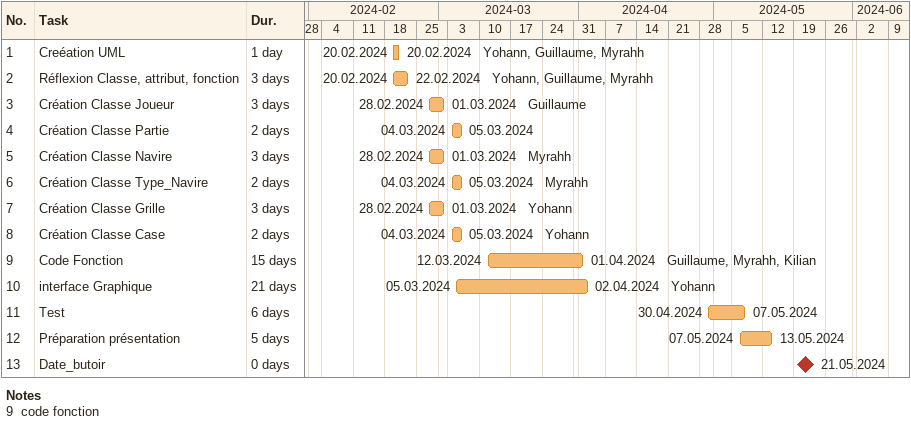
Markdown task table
| ID | Task | Duration | Start | Finish | Resources |
|---|---|---|---|---|---|
| 1 | Creéation UML | 1d | 2024-02-20 | 2024-02-20 | Yohann, Guillaume, Myrahh |
| 2 | Réflexion Classe, attribut, fonction | 3d | 2024-02-20 | 2024-02-22 | Yohann, Guillaume, Myrahh |
| 3 | Création Classe Joueur | 3d | 2024-02-28 | 2024-03-01 | Guillaume |
| 4 | Création Classe Partie | 2d | 2024-03-04 | 2024-03-05 |  |
| 5 | Création Classe Navire | 3d | 2024-02-28 | 2024-03-01 | Myrahh |
| 6 | Création Classe Type_Navire | 2d | 2024-03-04 | 2024-03-05 | Myrahh |
| 7 | Création Classe Grille | 3d | 2024-02-28 | 2024-03-01 | Yohann |
| 8 | Création Classe Case | 2d | 2024-03-04 | 2024-03-05 | Yohann |
| 9 | Code Fonction | 15d | 2024-03-12 | 2024-04-01 | Guillaume, Myrahh, Kilian |
| 10 | interface Graphique | 21d | 2024-03-05 | 2024-04-02 | Yohann |
| 11 | Test | 6d | 2024-04-30 | 2024-05-07 |  |
| 12 | Préparation présentation | 5d | 2024-05-07 | 2024-05-13 |  |
| 13 | Date_butoir | 0d | 2024-05-21 | 2024-05-21 |  |

Notes
- 9: code fonction
